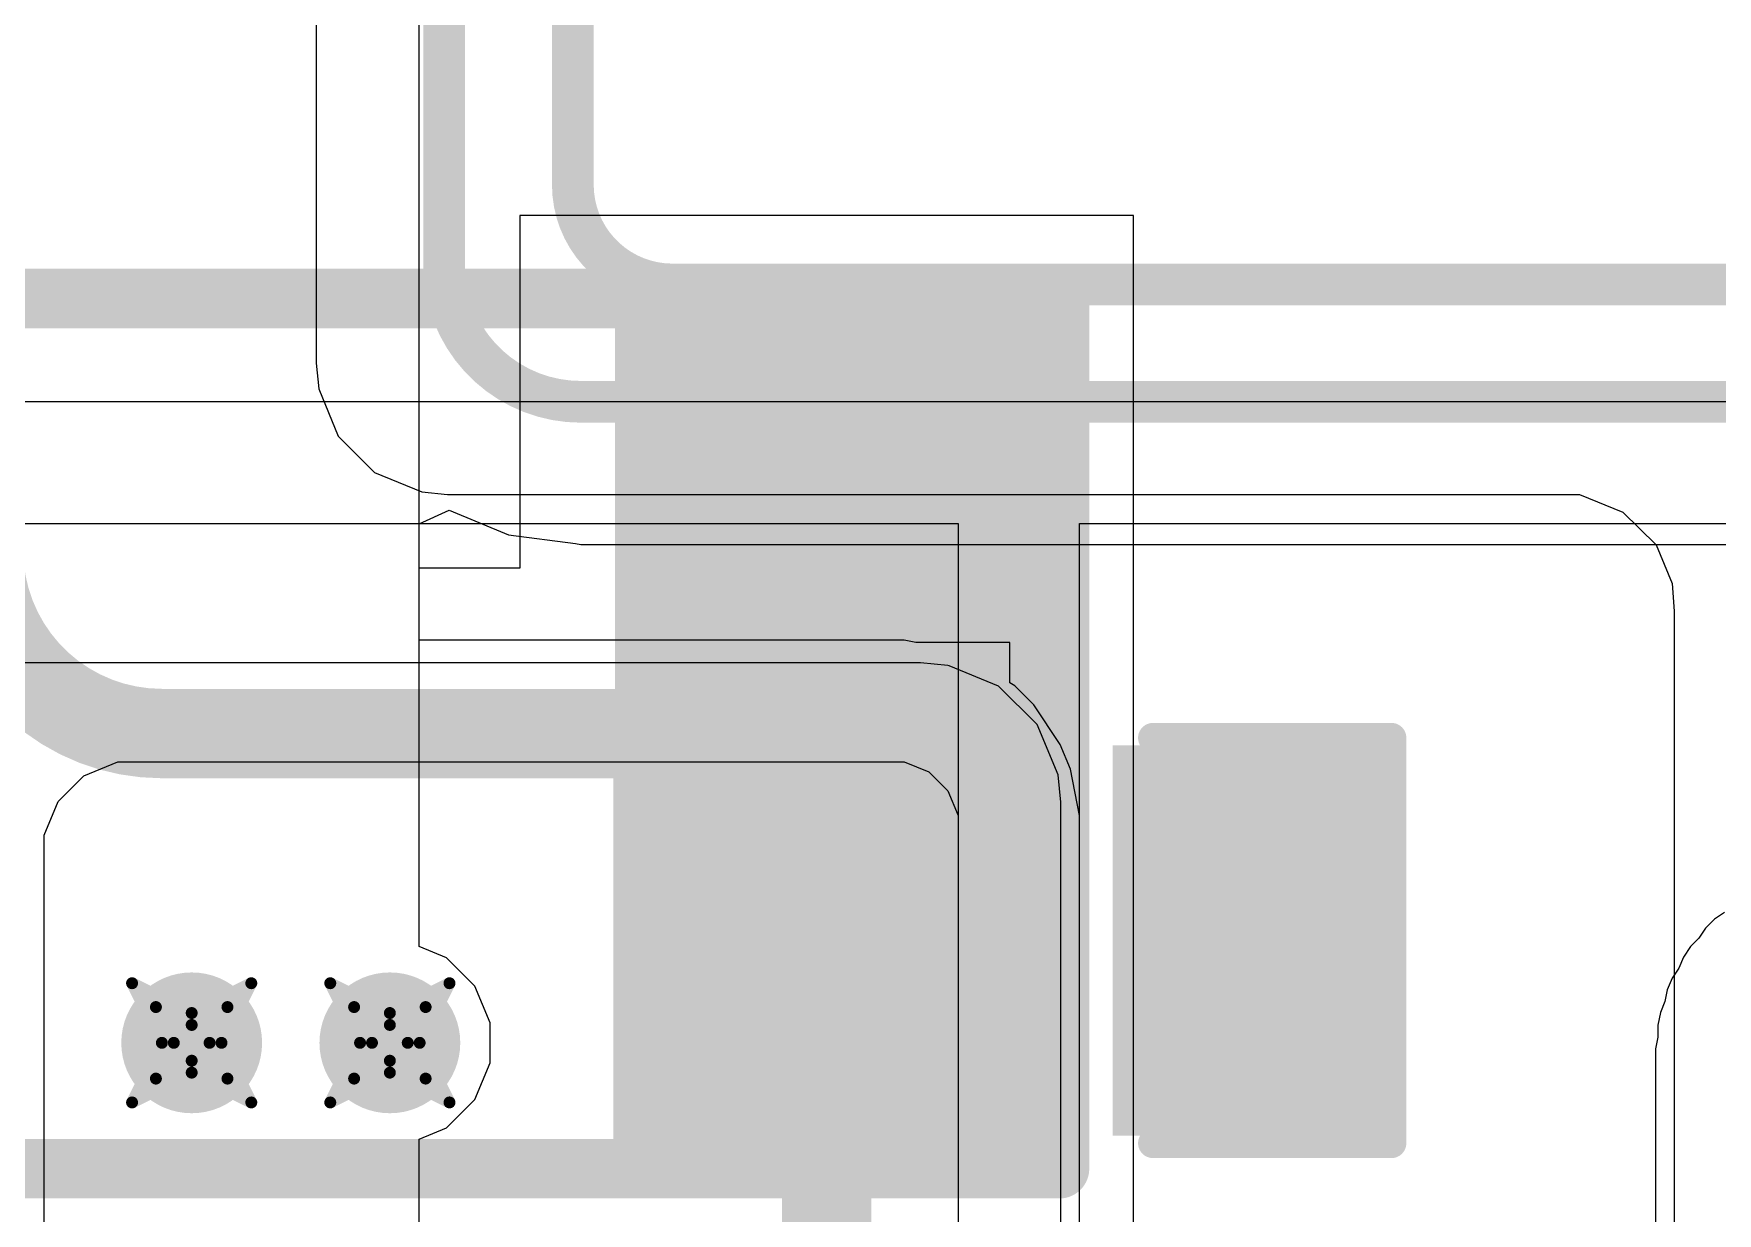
# Model space of a CAD drawing. Header units: inches. Extents: x -2 to 5376, y -4 to 5426.
# Drawn here: x 109.18 to 116.35, y 9.26 to 14.29 of the extents above; entities that cross this region are included whole.
import ezdxf

# ---------------------------------------------------------------- set-up
doc = ezdxf.new("R2010")
doc.units = ezdxf.units.IN
for name, color, linetype in [('Bottom Layer', 5, 'Continuous'), ('Bottom Overlay', 54, 'Continuous'), ('Bottom Paste', 16, 'Continuous'), ('Bottom Solder', 6, 'Continuous'), ('Drill Drawing', 1, 'Continuous'), ('Layer 1', 16, 'Continuous'), ('Layer 2', 76, 'Continuous'), ('Top Layer', 1, 'Continuous'), ('Top Overlay', 2, 'Continuous'), ('Top Paste', 8, 'Continuous'), ('Top Solder', 216, 'Continuous'), ('Via Holes', 16, 'Continuous')]:
    doc.layers.add(name, color=color, linetype=linetype)

# ---------------------------------------------------------------- blocks, each defined once
blk = doc.blocks.new('RES_2512_B_155')
at = {"layer": 'Bottom Layer'}
blk.add_hatch(color=5, dxfattribs=at).paths.add_polyline_path([(-4.05, 1.7), (-2.45, 1.7), (-2.45, -1.7), (-4.05, -1.7)])
at = {"layer": 'Bottom Paste'}
blk.add_hatch(color=16, dxfattribs=at).paths.add_polyline_path([(-4.05, 1.7), (-2.45, 1.7), (-2.45, -1.7), (-4.05, -1.7)])
at = {"layer": 'Bottom Solder'}
blk.add_hatch(color=6, dxfattribs=at).paths.add_polyline_path([(-4.1516, 1.8016), (-2.3484, 1.8016), (-2.3484, -1.8016), (-4.1516, -1.8016)])
at = {"layer": 'Bottom Overlay'}
for points in [[(4.2366, 1.8542, 0.254, 0.254, 0), (-4.2418, 1.8542, 0.254, 0.254, 0)], [(-4.2418, 1.8542, 0.254, 0.254, 0), (-4.2418, -1.8542, 0.254, 0.254, 0)], [(4.2366, -1.8542, 0.254, 0.254, 0), (-4.2418, -1.8542, 0.254, 0.254, 0)]]:
    blk.add_lwpolyline(points, format="xyseb", dxfattribs=at)
for points in [[(-4.3053, 1.8542, 0.127, 0.127, 1), (-4.1783, 1.8542, 0.127, 0.127, 1)], [(-4.3053, 1.8542, 0.127, 0.127, 1), (-4.1783, 1.8542, 0.127, 0.127, 1)], [(-4.3053, -1.8542, 0.127, 0.127, 1), (-4.1783, -1.8542, 0.127, 0.127, 1)], [(-4.3053, -1.8542, 0.127, 0.127, 1), (-4.1783, -1.8542, 0.127, 0.127, 1)]]:
    blk.add_lwpolyline(points, format="xyseb", close=True, dxfattribs=at)
blk = doc.blocks.new('C___0805_284')
at = {"layer": 'Top Layer'}
for points in [[(-1.524, 0.762), (-0.508, 0.762), (-0.508, -0.762), (-1.524, -0.762)], [(0.508, 0.762), (1.524, 0.762), (1.524, -0.762), (0.508, -0.762)]]:
    blk.add_hatch(color=1, dxfattribs=at).paths.add_polyline_path(points)
at = {"layer": 'Top Paste'}
for points in [[(-1.524, 0.762), (-0.508, 0.762), (-0.508, -0.762), (-1.524, -0.762)], [(0.508, 0.762), (1.524, 0.762), (1.524, -0.762), (0.508, -0.762)]]:
    blk.add_hatch(color=8, dxfattribs=at).paths.add_polyline_path(points)
at = {"layer": 'Top Solder'}
for points in [[(-1.594, 0.832), (-0.438, 0.832), (-0.438, -0.832), (-1.594, -0.832)], [(0.438, 0.832), (1.594, 0.832), (1.594, -0.832), (0.438, -0.832)]]:
    blk.add_hatch(color=216, dxfattribs=at).paths.add_polyline_path(points)
at = {"layer": 'Top Overlay'}
for points in [[(-1.6256, 0.8636, 0.127, 0.127, 0), (-0.6096, 0.8636, 0.127, 0.127, 0)], [(-1.6256, -0.8636, 0.127, 0.127, 0), (-1.6256, 0.8636, 0.127, 0.127, 0)], [(0.6096, 0.8636, 0.127, 0.127, 0), (1.6256, 0.8636, 0.127, 0.127, 0)], [(1.6256, -0.8636, 0.127, 0.127, 0), (1.6256, 0.8636, 0.127, 0.127, 0)], [(-1.6256, -0.8636, 0.127, 0.127, 0), (-0.6096, -0.8636, 0.127, 0.127, 0)], [(0.6096, -0.8636, 0.127, 0.127, 0), (1.6256, -0.8636, 0.127, 0.127, 0)]]:
    blk.add_lwpolyline(points, format="xyseb", dxfattribs=at)
for points in [[(-1.6574, 0.8636, 0.0635, 0.0635, 1), (-1.5938, 0.8636, 0.0635, 0.0635, 1)], [(-1.6574, 0.8636, 0.0635, 0.0635, 1), (-1.5938, 0.8636, 0.0635, 0.0635, 1)], [(-0.6413, 0.8636, 0.0635, 0.0635, 1), (-0.5778, 0.8636, 0.0635, 0.0635, 1)], [(0.5778, 0.8636, 0.0635, 0.0635, 1), (0.6413, 0.8636, 0.0635, 0.0635, 1)], [(1.5938, 0.8636, 0.0635, 0.0635, 1), (1.6574, 0.8636, 0.0635, 0.0635, 1)], [(1.5938, 0.8636, 0.0635, 0.0635, 1), (1.6574, 0.8636, 0.0635, 0.0635, 1)], [(-1.6574, -0.8636, 0.0635, 0.0635, 1), (-1.5938, -0.8636, 0.0635, 0.0635, 1)], [(-1.6574, -0.8636, 0.0635, 0.0635, 1), (-1.5938, -0.8636, 0.0635, 0.0635, 1)], [(-0.6413, -0.8636, 0.0635, 0.0635, 1), (-0.5778, -0.8636, 0.0635, 0.0635, 1)], [(0.5778, -0.8636, 0.0635, 0.0635, 1), (0.6413, -0.8636, 0.0635, 0.0635, 1)], [(1.5938, -0.8636, 0.0635, 0.0635, 1), (1.6574, -0.8636, 0.0635, 0.0635, 1)], [(1.5938, -0.8636, 0.0635, 0.0635, 1), (1.6574, -0.8636, 0.0635, 0.0635, 1)]]:
    blk.add_lwpolyline(points, format="xyseb", close=True, dxfattribs=at)

msp = doc.modelspace()

# ---------------------------------------------------------------- hatches: boundary and pattern name
at = {"layer": 'Bottom Layer'}
h = msp.add_hatch(color=5, dxfattribs=at)
edge = h.paths.add_edge_path()
edge.add_arc((109.8488, 9.9884), 0.3, 0, 360)
h = msp.add_hatch(color=5, dxfattribs=at)
edge = h.paths.add_edge_path()
edge.add_arc((110.6932, 9.9884), 0.3, 0, 360)
at = {"layer": 'Layer 1'}
h = msp.add_hatch(color=16, dxfattribs=at)
edge = h.paths.add_edge_path()
edge.add_arc((109.8488, 9.9884), 0.3, 0, 360)
h = msp.add_hatch(color=16, dxfattribs=at)
edge = h.paths.add_edge_path()
edge.add_arc((110.6932, 9.9884), 0.3, 0, 360)
at = {"layer": 'Layer 2'}
h = msp.add_hatch(color=76, dxfattribs=at)
edge = h.paths.add_edge_path()
edge.add_arc((109.8488, 9.9884), 0.3, 0, 360)
h = msp.add_hatch(color=76, dxfattribs=at)
edge = h.paths.add_edge_path()
edge.add_arc((110.6932, 9.9884), 0.3, 0, 360)
at = {"layer": 'Top Layer'}
h = msp.add_hatch(color=1, dxfattribs=at)
edge = h.paths.add_edge_path()
edge.add_arc((109.8488, 9.9884), 0.3, 0, 360)
h = msp.add_hatch(color=1, dxfattribs=at)
edge = h.paths.add_edge_path()
edge.add_arc((110.6932, 9.9884), 0.3, 0, 360)
at = {"layer": 'Via Holes'}
h = msp.add_hatch(color=7, dxfattribs=at)
edge = h.paths.add_edge_path()
edge.add_arc((109.8488, 9.9884), 0.15, 0, 360)
h = msp.add_hatch(color=7, dxfattribs=at)
edge = h.paths.add_edge_path()
edge.add_arc((110.6932, 9.9884), 0.15, 0, 360)

# ---------------------------------------------------------------- linework, layer by layer
at = {"layer": 'Bottom Layer'}
for p, q in [((110.8185, 12.0108), (110.8185, 24.286)), ((113.8623, 13.5143), (111.2463, 13.5143)), ((111.2463, 13.5143), (111.2463, 12.0108)), ((113.8623, 9.0983), (113.8623, 13.5143)), ((111.2463, 12.0108), (110.8185, 12.0108))]:
    msp.add_line(p, q, dxfattribs=at)
for points in [[(109.7216, 11.3063, 0.381, 0.381, -0.414214), (108.9406, 12.0873, 0.381, 0.381, 0)], [(109.7216, 11.3063, 0.381, 0.381, 0), (112.5543, 11.3063, 0.381, 0.381, 0)], [(112.5543, 6.0978, 0.381, 0.381, 0), (112.5543, 11.3063, 0.381, 0.381, 0)]]:
    msp.add_lwpolyline(points, format="xyseb", dxfattribs=at)
for points in [[(109.6263, 11.3063, 0.1905, 0.1905, 1), (109.8168, 11.3063, 0.1905, 0.1905, 1)], [(109.6263, 11.3063, 0.1905, 0.1905, 1), (109.8168, 11.3063, 0.1905, 0.1905, 1)], [(112.459, 11.3063, 0.1905, 0.1905, 1), (112.6495, 11.3063, 0.1905, 0.1905, 1)], [(112.459, 11.3063, 0.1905, 0.1905, 1), (112.6495, 11.3063, 0.1905, 0.1905, 1)]]:
    msp.add_lwpolyline(points, format="xyseb", close=True, dxfattribs=at)
at = {"layer": 'Drill Drawing'}
for points in [[(109.5948, 10.2424, 0.0508, 0.0508, 0), (109.8488, 10.1154, 0.0508, 0.0508, 0)], [(109.5948, 10.2424, 0.0508, 0.0508, 0), (109.7218, 9.9884, 0.0508, 0.0508, 0)], [(109.8488, 10.1154, 0.0508, 0.0508, 0), (110.1028, 10.2424, 0.0508, 0.0508, 0)], [(109.9758, 9.9884, 0.0508, 0.0508, 0), (110.1028, 10.2424, 0.0508, 0.0508, 0)], [(110.4392, 10.2424, 0.0508, 0.0508, 0), (110.6932, 10.1154, 0.0508, 0.0508, 0)], [(110.4392, 10.2424, 0.0508, 0.0508, 0), (110.5662, 9.9884, 0.0508, 0.0508, 0)], [(110.6932, 10.1154, 0.0508, 0.0508, 0), (110.9472, 10.2424, 0.0508, 0.0508, 0)], [(110.8202, 9.9884, 0.0508, 0.0508, 0), (110.9472, 10.2424, 0.0508, 0.0508, 0)], [(109.6964, 10.1408, 0.0508, 0.0508, 0), (109.8488, 10.0646, 0.0508, 0.0508, 0)], [(109.6964, 10.1408, 0.0508, 0.0508, 0), (109.7726, 9.9884, 0.0508, 0.0508, 0)], [(109.8488, 10.0646, 0.0508, 0.0508, 0), (110.0012, 10.1408, 0.0508, 0.0508, 0)], [(109.925, 9.9884, 0.0508, 0.0508, 0), (110.0012, 10.1408, 0.0508, 0.0508, 0)], [(110.5408, 10.1408, 0.0508, 0.0508, 0), (110.6932, 10.0646, 0.0508, 0.0508, 0)], [(110.5408, 10.1408, 0.0508, 0.0508, 0), (110.617, 9.9884, 0.0508, 0.0508, 0)], [(110.6932, 10.0646, 0.0508, 0.0508, 0), (110.8456, 10.1408, 0.0508, 0.0508, 0)], [(110.7694, 9.9884, 0.0508, 0.0508, 0), (110.8456, 10.1408, 0.0508, 0.0508, 0)], [(109.5948, 9.7344, 0.0508, 0.0508, 0), (109.7218, 9.9884, 0.0508, 0.0508, 0)], [(109.6964, 9.836, 0.0508, 0.0508, 0), (109.7726, 9.9884, 0.0508, 0.0508, 0)], [(109.925, 9.9884, 0.0508, 0.0508, 0), (110.0012, 9.836, 0.0508, 0.0508, 0)], [(109.9758, 9.9884, 0.0508, 0.0508, 0), (110.1028, 9.7344, 0.0508, 0.0508, 0)], [(110.4392, 9.7344, 0.0508, 0.0508, 0), (110.5662, 9.9884, 0.0508, 0.0508, 0)], [(110.5408, 9.836, 0.0508, 0.0508, 0), (110.617, 9.9884, 0.0508, 0.0508, 0)], [(110.7694, 9.9884, 0.0508, 0.0508, 0), (110.8456, 9.836, 0.0508, 0.0508, 0)], [(110.8202, 9.9884, 0.0508, 0.0508, 0), (110.9472, 9.7344, 0.0508, 0.0508, 0)], [(109.6964, 9.836, 0.0508, 0.0508, 0), (109.8488, 9.9122, 0.0508, 0.0508, 0)], [(109.8488, 9.9122, 0.0508, 0.0508, 0), (110.0012, 9.836, 0.0508, 0.0508, 0)], [(110.5408, 9.836, 0.0508, 0.0508, 0), (110.6932, 9.9122, 0.0508, 0.0508, 0)], [(110.6932, 9.9122, 0.0508, 0.0508, 0), (110.8456, 9.836, 0.0508, 0.0508, 0)], [(109.5948, 9.7344, 0.0508, 0.0508, 0), (109.8488, 9.8614, 0.0508, 0.0508, 0)], [(109.8488, 9.8614, 0.0508, 0.0508, 0), (110.1028, 9.7344, 0.0508, 0.0508, 0)], [(110.4392, 9.7344, 0.0508, 0.0508, 0), (110.6932, 9.8614, 0.0508, 0.0508, 0)], [(110.6932, 9.8614, 0.0508, 0.0508, 0), (110.9472, 9.7344, 0.0508, 0.0508, 0)]]:
    msp.add_lwpolyline(points, format="xyseb", dxfattribs=at)
for points in [[(109.5821, 10.2424, 0.0254, 0.0254, 1), (109.6075, 10.2424, 0.0254, 0.0254, 1)], [(109.5821, 10.2424, 0.0254, 0.0254, 1), (109.6075, 10.2424, 0.0254, 0.0254, 1)], [(110.0901, 10.2424, 0.0254, 0.0254, 1), (110.1155, 10.2424, 0.0254, 0.0254, 1)], [(110.0901, 10.2424, 0.0254, 0.0254, 1), (110.1155, 10.2424, 0.0254, 0.0254, 1)], [(110.4265, 10.2424, 0.0254, 0.0254, 1), (110.4519, 10.2424, 0.0254, 0.0254, 1)], [(110.4265, 10.2424, 0.0254, 0.0254, 1), (110.4519, 10.2424, 0.0254, 0.0254, 1)], [(110.9345, 10.2424, 0.0254, 0.0254, 1), (110.9599, 10.2424, 0.0254, 0.0254, 1)], [(110.9345, 10.2424, 0.0254, 0.0254, 1), (110.9599, 10.2424, 0.0254, 0.0254, 1)], [(109.6837, 10.1408, 0.0254, 0.0254, 1), (109.7091, 10.1408, 0.0254, 0.0254, 1)], [(109.6837, 10.1408, 0.0254, 0.0254, 1), (109.7091, 10.1408, 0.0254, 0.0254, 1)], [(109.8361, 10.1154, 0.0254, 0.0254, 1), (109.8615, 10.1154, 0.0254, 0.0254, 1)], [(109.8361, 10.1154, 0.0254, 0.0254, 1), (109.8615, 10.1154, 0.0254, 0.0254, 1)], [(109.9885, 10.1408, 0.0254, 0.0254, 1), (110.0139, 10.1408, 0.0254, 0.0254, 1)], [(109.9885, 10.1408, 0.0254, 0.0254, 1), (110.0139, 10.1408, 0.0254, 0.0254, 1)], [(110.5281, 10.1408, 0.0254, 0.0254, 1), (110.5535, 10.1408, 0.0254, 0.0254, 1)], [(110.5281, 10.1408, 0.0254, 0.0254, 1), (110.5535, 10.1408, 0.0254, 0.0254, 1)], [(110.6805, 10.1154, 0.0254, 0.0254, 1), (110.7059, 10.1154, 0.0254, 0.0254, 1)], [(110.6805, 10.1154, 0.0254, 0.0254, 1), (110.7059, 10.1154, 0.0254, 0.0254, 1)], [(110.8329, 10.1408, 0.0254, 0.0254, 1), (110.8583, 10.1408, 0.0254, 0.0254, 1)], [(110.8329, 10.1408, 0.0254, 0.0254, 1), (110.8583, 10.1408, 0.0254, 0.0254, 1)], [(109.8361, 10.0646, 0.0254, 0.0254, 1), (109.8615, 10.0646, 0.0254, 0.0254, 1)], [(109.8361, 10.0646, 0.0254, 0.0254, 1), (109.8615, 10.0646, 0.0254, 0.0254, 1)], [(110.6805, 10.0646, 0.0254, 0.0254, 1), (110.7059, 10.0646, 0.0254, 0.0254, 1)], [(110.6805, 10.0646, 0.0254, 0.0254, 1), (110.7059, 10.0646, 0.0254, 0.0254, 1)], [(109.7091, 9.9884, 0.0254, 0.0254, 1), (109.7345, 9.9884, 0.0254, 0.0254, 1)], [(109.7091, 9.9884, 0.0254, 0.0254, 1), (109.7345, 9.9884, 0.0254, 0.0254, 1)], [(109.7599, 9.9884, 0.0254, 0.0254, 1), (109.7853, 9.9884, 0.0254, 0.0254, 1)], [(109.7599, 9.9884, 0.0254, 0.0254, 1), (109.7853, 9.9884, 0.0254, 0.0254, 1)], [(109.9123, 9.9884, 0.0254, 0.0254, 1), (109.9377, 9.9884, 0.0254, 0.0254, 1)], [(109.9123, 9.9884, 0.0254, 0.0254, 1), (109.9377, 9.9884, 0.0254, 0.0254, 1)], [(109.9631, 9.9884, 0.0254, 0.0254, 1), (109.9885, 9.9884, 0.0254, 0.0254, 1)], [(109.9631, 9.9884, 0.0254, 0.0254, 1), (109.9885, 9.9884, 0.0254, 0.0254, 1)], [(110.5535, 9.9884, 0.0254, 0.0254, 1), (110.5789, 9.9884, 0.0254, 0.0254, 1)], [(110.5535, 9.9884, 0.0254, 0.0254, 1), (110.5789, 9.9884, 0.0254, 0.0254, 1)], [(110.6043, 9.9884, 0.0254, 0.0254, 1), (110.6297, 9.9884, 0.0254, 0.0254, 1)], [(110.6043, 9.9884, 0.0254, 0.0254, 1), (110.6297, 9.9884, 0.0254, 0.0254, 1)], [(110.7567, 9.9884, 0.0254, 0.0254, 1), (110.7821, 9.9884, 0.0254, 0.0254, 1)], [(110.7567, 9.9884, 0.0254, 0.0254, 1), (110.7821, 9.9884, 0.0254, 0.0254, 1)], [(110.8075, 9.9884, 0.0254, 0.0254, 1), (110.8329, 9.9884, 0.0254, 0.0254, 1)], [(110.8075, 9.9884, 0.0254, 0.0254, 1), (110.8329, 9.9884, 0.0254, 0.0254, 1)], [(109.8361, 9.9122, 0.0254, 0.0254, 1), (109.8615, 9.9122, 0.0254, 0.0254, 1)], [(109.8361, 9.9122, 0.0254, 0.0254, 1), (109.8615, 9.9122, 0.0254, 0.0254, 1)], [(110.6805, 9.9122, 0.0254, 0.0254, 1), (110.7059, 9.9122, 0.0254, 0.0254, 1)], [(110.6805, 9.9122, 0.0254, 0.0254, 1), (110.7059, 9.9122, 0.0254, 0.0254, 1)], [(109.6837, 9.836, 0.0254, 0.0254, 1), (109.7091, 9.836, 0.0254, 0.0254, 1)], [(109.6837, 9.836, 0.0254, 0.0254, 1), (109.7091, 9.836, 0.0254, 0.0254, 1)], [(109.8361, 9.8614, 0.0254, 0.0254, 1), (109.8615, 9.8614, 0.0254, 0.0254, 1)], [(109.8361, 9.8614, 0.0254, 0.0254, 1), (109.8615, 9.8614, 0.0254, 0.0254, 1)], [(109.9885, 9.836, 0.0254, 0.0254, 1), (110.0139, 9.836, 0.0254, 0.0254, 1)], [(109.9885, 9.836, 0.0254, 0.0254, 1), (110.0139, 9.836, 0.0254, 0.0254, 1)], [(110.5281, 9.836, 0.0254, 0.0254, 1), (110.5535, 9.836, 0.0254, 0.0254, 1)], [(110.5281, 9.836, 0.0254, 0.0254, 1), (110.5535, 9.836, 0.0254, 0.0254, 1)], [(110.6805, 9.8614, 0.0254, 0.0254, 1), (110.7059, 9.8614, 0.0254, 0.0254, 1)], [(110.6805, 9.8614, 0.0254, 0.0254, 1), (110.7059, 9.8614, 0.0254, 0.0254, 1)], [(110.8329, 9.836, 0.0254, 0.0254, 1), (110.8583, 9.836, 0.0254, 0.0254, 1)], [(110.8329, 9.836, 0.0254, 0.0254, 1), (110.8583, 9.836, 0.0254, 0.0254, 1)], [(109.5821, 9.7344, 0.0254, 0.0254, 1), (109.6075, 9.7344, 0.0254, 0.0254, 1)], [(109.5821, 9.7344, 0.0254, 0.0254, 1), (109.6075, 9.7344, 0.0254, 0.0254, 1)], [(110.0901, 9.7344, 0.0254, 0.0254, 1), (110.1155, 9.7344, 0.0254, 0.0254, 1)], [(110.0901, 9.7344, 0.0254, 0.0254, 1), (110.1155, 9.7344, 0.0254, 0.0254, 1)], [(110.4265, 9.7344, 0.0254, 0.0254, 1), (110.4519, 9.7344, 0.0254, 0.0254, 1)], [(110.4265, 9.7344, 0.0254, 0.0254, 1), (110.4519, 9.7344, 0.0254, 0.0254, 1)], [(110.9345, 9.7344, 0.0254, 0.0254, 1), (110.9599, 9.7344, 0.0254, 0.0254, 1)], [(110.9345, 9.7344, 0.0254, 0.0254, 1), (110.9599, 9.7344, 0.0254, 0.0254, 1)]]:
    msp.add_lwpolyline(points, format="xyseb", close=True, dxfattribs=at)
at = {"layer": 'Layer 1'}
for p, q in [((110.8185, 10.3987), (110.8185, 37.5829)), ((110.9351, 10.3504), (110.8185, 10.3987)), ((111.0552, 10.2303), (110.9351, 10.3504)), ((111.1202, 10.0733), (111.0552, 10.2303)), ((111.1202, 9.9035), (111.1202, 10.0733)), ((111.0552, 9.7465), (111.1202, 9.9035)), ((110.9351, 9.6264), (111.0552, 9.7465)), ((110.8185, 9.5781), (110.9351, 9.6264)), ((110.8185, 9.1987), (110.8185, 9.5781))]:
    msp.add_line(p, q, dxfattribs=at)
at = {"layer": 'Layer 2'}
for p, q in [((119.9399, 12.7198), (101.3945, 12.7198)), ((108.9612, 12.2018), (113.114, 12.2018)), ((113.114, 12.2018), (113.114, 10.795)), ((113.6319, 10.795), (113.6319, 12.2018)), ((113.6319, 12.2018), (119.9399, 12.2018)), ((113.114, 10.795), (113.114, 4.7713)), ((113.6319, 4.7835), (113.6319, 10.795))]:
    msp.add_line(p, q, dxfattribs=at)
at = {"layer": 'Top Layer'}
for p, q in [((110.3793, 20.1612), (110.3793, 12.8839)), ((110.3793, 12.8839), (110.39, 12.7749)), ((110.39, 12.7749), (110.4735, 12.5734)), ((110.4735, 12.5734), (110.6277, 12.4192)), ((110.6277, 12.4192), (110.8292, 12.3357)), ((110.8292, 12.3357), (110.9382, 12.325)), ((110.9382, 12.325), (115.6626, 12.325)), ((115.6626, 12.325), (115.7622, 12.3255)), ((115.7622, 12.3255), (115.9464, 12.2503)), ((110.8185, 12.1997), (110.9455, 12.2583)), ((110.8185, 11.7044), (110.8185, 12.1997)), ((110.9455, 12.2583), (111.199, 12.1533)), ((115.9464, 12.2503), (116.0879, 12.1103)), ((111.199, 12.1533), (111.4844, 12.1157)), ((111.4844, 12.1157), (111.5069, 12.1112)), ((111.5069, 12.1112), (120.987, 12.1112)), ((116.0879, 12.1103), (116.1568, 11.9463)), ((116.1568, 11.9463), (116.1655, 11.8273)), ((116.1655, 11.8273), (116.1655, 4.3317)), ((112.8841, 11.7044), (110.8185, 11.7044)), ((112.9341, 11.6944), (112.8841, 11.7044)), ((113.335, 11.6944), (112.9341, 11.6944)), ((113.335, 11.5229), (113.335, 11.6944)), ((112.9544, 11.6078), (107.2388, 11.6078)), ((113.0707, 11.5968), (112.9544, 11.6078)), ((113.0759, 11.5946), (113.0707, 11.5968)), ((113.2858, 11.5087), (113.0759, 11.5946)), ((113.4508, 11.345), (113.2858, 11.5087)), ((113.3558, 11.509), (113.335, 11.5229)), ((113.4366, 11.4282), (113.3558, 11.509)), ((113.5488, 11.2602), (113.4366, 11.4282)), ((113.5406, 11.1306), (113.4508, 11.345)), ((113.5925, 11.1547), (113.5488, 11.2602)), ((109.2796, 11.0167), (109.3897, 11.1268)), ((109.3897, 11.1268), (109.5335, 11.1864)), ((109.5335, 11.1864), (112.8841, 11.1864)), ((112.8841, 11.1864), (112.9896, 11.1427)), ((112.9896, 11.1427), (113.0703, 11.062)), ((113.5525, 11.0144), (113.5406, 11.1306)), ((113.632, 10.9565), (113.5925, 11.1547)), ((113.0703, 11.062), (113.114, 10.9565)), ((109.22, 10.8729), (109.2796, 11.0167)), ((113.5525, 4.029), (113.5525, 11.0144)), ((113.114, 10.9565), (113.114, 10.8994)), ((113.632, 7.585), (113.632, 10.9565)), ((109.22, 10.795), (109.22, 10.8729)), ((113.114, 10.8994), (113.114, 7.585)), ((109.22, 8.0331), (109.22, 10.795)), ((116.2991, 10.4774), (116.2707, 10.435)), ((116.3374, 10.5157), (116.2991, 10.4774)), ((116.3798, 10.5441), (116.3374, 10.5157)), ((116.2707, 10.435), (116.2347, 10.3989)), ((116.2046, 10.3539), (116.1851, 10.3068)), ((116.2347, 10.3989), (116.2046, 10.3539)), ((116.1567, 10.2643), (116.136, 10.2143)), ((116.1851, 10.3068), (116.1567, 10.2643)), ((116.136, 10.2143), (116.1261, 10.1643)), ((116.1065, 10.1172), (116.096, 10.0641)), ((116.1261, 10.1643), (116.1065, 10.1172)), ((116.096, 10.0641), (116.096, 10.013)), ((116.096, 10.013), (116.086, 9.963)), ((116.086, 9.963), (116.086, 9.9359)), ((116.086, 9.9359), (116.086, 8.387))]:
    msp.add_line(p, q, dxfattribs=at)
for points in [[(110.9243, 13.3024, 0.1778, 0.1778, 0), (110.9243, 29.0839, 0.1778, 0.1778, 0)], [(111.4728, 13.6445, 0.1778, 0.1778, 0), (111.4728, 28.9154, 0.1778, 0.1778, 0)], [(111.8974, 13.2198, 0.1778, 0.1778, -0.414214), (111.4728, 13.6445, 0.1778, 0.1778, 0)], [(111.5069, 12.7198, 0.1778, 0.1778, -0.414214), (110.9243, 13.3024, 0.1778, 0.1778, 0)], [(111.8974, 13.2198, 0.1778, 0.1778, 0), (121.845, 13.2198, 0.1778, 0.1778, 0)], [(111.5069, 12.7198, 0.1778, 0.1778, 0), (121.845, 12.7198, 0.1778, 0.1778, 0)]]:
    msp.add_lwpolyline(points, format="xyseb", dxfattribs=at)
for points in [[(111.4283, 13.6445, 0.0889, 0.0889, 1), (111.5172, 13.6445, 0.0889, 0.0889, 1)], [(111.4283, 13.6445, 0.0889, 0.0889, 1), (111.5172, 13.6445, 0.0889, 0.0889, 1)], [(110.8799, 13.3024, 0.0889, 0.0889, 1), (110.9688, 13.3024, 0.0889, 0.0889, 1)], [(110.8799, 13.3024, 0.0889, 0.0889, 1), (110.9688, 13.3024, 0.0889, 0.0889, 1)], [(111.853, 13.2198, 0.0889, 0.0889, 1), (111.9419, 13.2198, 0.0889, 0.0889, 1)], [(111.853, 13.2198, 0.0889, 0.0889, 1), (111.9419, 13.2198, 0.0889, 0.0889, 1)], [(111.4625, 12.7198, 0.0889, 0.0889, 1), (111.5514, 12.7198, 0.0889, 0.0889, 1)], [(111.4625, 12.7198, 0.0889, 0.0889, 1), (111.5514, 12.7198, 0.0889, 0.0889, 1)]]:
    msp.add_lwpolyline(points, format="xyseb", close=True, dxfattribs=at)

# ---------------------------------------------------------------- block references
at = {"rotation": 180}
msp.add_blockref('RES_2512_B_155', (109.3043, 11.3063), dxfattribs=at)
msp.add_blockref('C___0805_284', (113.335, 10.4244))

doc.saveas('drawing.dxf')
